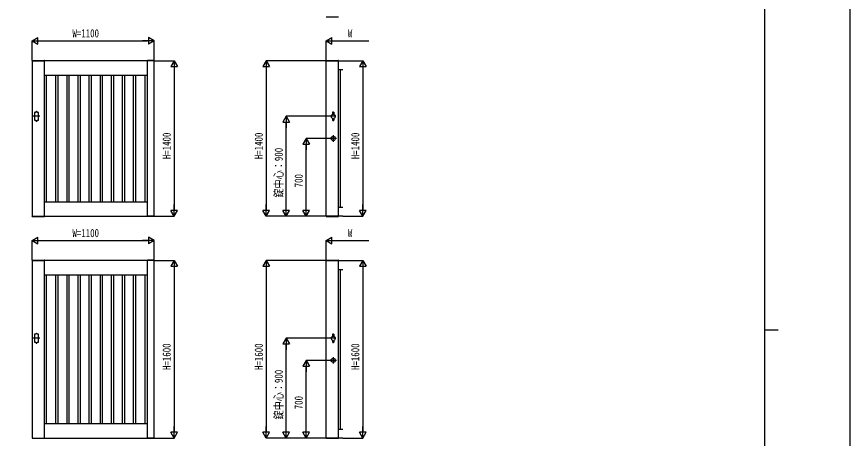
# Model space of a CAD drawing. Units: millimetres, scale not verified. Extents: x -10512 to 10512, y -7425 to 7425.
# Drawn here: x 2998 to 10512, y -665 to 3135 of the extents above; entities that cross this region are included whole.
import ezdxf
from ezdxf.enums import TextEntityAlignment as Align

# ---------------------------------------------------------------- set-up
doc = ezdxf.new("R2010")
doc.units = ezdxf.units.MM
doc.header["$LTSCALE"] = 30
for name, color, linetype in [('0-0_0', 7, 'Continuous'), ('0-2_YKK_11', 7, 'Continuous'), ('0-3_YKK_A1', 4, 'Continuous'), ('0-4_YKK_D', 6, 'Continuous'), ('0-5_YKK_ZWAK', 7, 'Continuous')]:
    doc.layers.add(name, color=color, linetype=linetype)
doc.styles.add('ＭＳ ゴシック', font='')
doc.styles.get('ＭＳ ゴシック').set_extended_font_data('MS Gothic')

msp = doc.modelspace()

# ---------------------------------------------------------------- linework, layer by layer
at = {"layer": '0-0_0'}
for p, q in [((5897.55, 2657.5), (5937.55, 2657.5)), ((5917.55, 1417.5), (5917.55, 2657.5)), ((3247.55, 2607.5), (4177.55, 2607.5)), ((3267.55, 1467.5), (3267.55, 2607.5)), ((3352.55, 1467.5), (3352.55, 2607.5)), ((3372.55, 1467.5), (3372.55, 2607.5)), ((3452.55, 1467.5), (3452.55, 2607.5)), ((3472.55, 1467.5), (3472.55, 2607.5)), ((3552.55, 1467.5), (3552.55, 2607.5)), ((3572.55, 1467.5), (3572.55, 2607.5)), ((3652.55, 1467.5), (3652.55, 2607.5)), ((3672.55, 1467.5), (3672.55, 2607.5)), ((3752.55, 1467.5), (3752.55, 2607.5)), ((3772.55, 1467.5), (3772.55, 2607.5)), ((3852.55, 1467.5), (3852.55, 2607.5)), ((3872.55, 1467.5), (3872.55, 2607.5)), ((3952.55, 1467.5), (3952.55, 2607.5)), ((3972.55, 1467.5), (3972.55, 2607.5)), ((4052.55, 1467.5), (4052.55, 2607.5)), ((4072.55, 1467.5), (4072.55, 2607.5)), ((4157.55, 1467.5), (4157.55, 2607.5)), ((3247.55, 1467.5), (4177.55, 1467.5)), ((5897.55, 1417.5), (5937.55, 1417.5)), ((5897.55, 857.5), (5937.55, 857.5)), ((5917.55, -582.5), (5917.55, 857.5)), ((3247.55, 807.5), (4177.55, 807.5)), ((3267.55, -532.5), (3267.55, 807.5)), ((3352.55, -532.5), (3352.55, 807.5)), ((3372.55, -532.5), (3372.55, 807.5)), ((3452.55, -532.5), (3452.55, 807.5)), ((3472.55, -532.5), (3472.55, 807.5)), ((3552.55, -532.5), (3552.55, 807.5)), ((3572.55, -532.5), (3572.55, 807.5)), ((3652.55, -532.5), (3652.55, 807.5)), ((3672.55, -532.5), (3672.55, 807.5)), ((3752.55, -532.5), (3752.55, 807.5)), ((3772.55, -532.5), (3772.55, 807.5)), ((3852.55, -532.5), (3852.55, 807.5)), ((3872.55, -532.5), (3872.55, 807.5)), ((3952.55, -532.5), (3952.55, 807.5)), ((3972.55, -532.5), (3972.55, 807.5)), ((4052.55, -532.5), (4052.55, 807.5)), ((4072.55, -532.5), (4072.55, 807.5)), ((4157.55, -532.5), (4157.55, 807.5)), ((3247.55, -532.5), (4177.55, -532.5)), ((5897.55, -582.5), (5937.55, -582.5))]:
    msp.add_line(p, q, dxfattribs=at)
at = {"layer": '0-2_YKK_11'}
for p, q in [((3247.55, 1337.5), (3247.55, 2737.5)), ((4177.55, 1337.5), (4177.55, 2737.5)), ((5897.55, 1337.5), (5897.55, 2737.5)), ((3247.55, -662.5), (3247.55, 937.5)), ((4177.55, -662.5), (4177.55, 937.5)), ((5897.55, -662.5), (5897.55, 937.5))]:
    msp.add_line(p, q, dxfattribs=at)
for points in [[(3137.55, 2737.5), (3137.55, 1337.5), (4237.55, 1337.5), (4237.55, 2737.5)], [(3137.55, 937.5), (3137.55, -662.5), (4237.55, -662.5), (4237.55, 937.5)]]:
    msp.add_lwpolyline(points, close=True, dxfattribs=at)
for points in [[(5937.55, 1337.5), (5787.55, 1337.5), (5787.55, 2737.5), (5937.55, 2737.5)], [(5937.55, -662.5), (5787.55, -662.5), (5787.55, 937.5), (5937.55, 937.5)]]:
    msp.add_lwpolyline(points, dxfattribs=at)
at = {"layer": '0-3_YKK_A1'}
for p, q in [((5788.18, 3134), (5896.92, 3134)), ((3137.18, 2740.05), (3137.05, 2737.5)), ((3137.05, 2737.5), (3248.05, 2737.5)), ((3138.18, 2741), (3246.92, 2741)), ((3247.91, 2740.05), (3248.05, 2737.5)), ((4177.18, 2740.05), (4177.05, 2737.5)), ((4238.05, 2737.5), (4177.05, 2737.5)), ((4236.92, 2741), (4178.18, 2741)), ((4237.91, 2740.05), (4238.05, 2737.5)), ((5787.18, 2740.05), (5787.05, 2737.5)), ((5787.05, 2737.5), (5898.05, 2737.5)), ((5788.18, 2741), (5896.92, 2741)), ((5897.91, 2740.05), (5898.05, 2737.5)), ((3171.55, 2272.5), (3171.55, 2277.5)), ((3181.55, 2272.5), (3181.55, 2277.5)), ((5846.3, 2273), (5846.3, 2249.5)), ((5848.3, 2275), (5854.8, 2275)), ((5856.8, 2273), (5856.8, 2249.5)), ((3208.05, 2237.5), (3145.05, 2237.5)), ((3171.55, 2202.5), (3171.55, 2197.5)), ((3181.55, 2202.5), (3181.55, 2197.5)), ((5873.55, 2237.5), (5829.54, 2237.5)), ((5834.05, 2244.5), (5834.05, 2230.5)), ((5839.05, 2249.5), (5846.3, 2249.5)), ((5846.3, 2216.66), (5846.3, 2202)), ((5848.3, 2200), (5854.8, 2200)), ((5856.8, 2249.5), (5864.05, 2249.5)), ((5856.8, 2216.66), (5856.8, 2202)), ((5869.05, 2244.5), (5869.05, 2230.5)), ((5880.55, 2037.5), (5822.55, 2037.5)), ((5851.55, 2066.5), (5851.55, 2008.5)), ((3137.05, 1337.5), (3248.05, 1337.5)), ((3137.18, 1334.95), (3137.05, 1337.5)), ((3138.18, 1334), (3246.92, 1334)), ((3247.91, 1334.95), (3248.05, 1337.5)), ((4238.05, 1337.5), (4177.05, 1337.5)), ((4177.18, 1334.95), (4177.05, 1337.5)), ((4236.92, 1334), (4178.18, 1334)), ((4237.91, 1334.95), (4238.05, 1337.5)), ((5787.05, 1337.5), (5898.05, 1337.5)), ((5787.18, 1334.95), (5787.05, 1337.5)), ((5788.18, 1334), (5896.92, 1334)), ((5897.91, 1334.95), (5898.05, 1337.5)), ((3137.18, 940.05), (3137.05, 937.5)), ((3137.05, 937.5), (3248.05, 937.5)), ((3138.18, 941), (3246.92, 941)), ((3247.91, 940.05), (3248.05, 937.5)), ((4177.18, 940.05), (4177.05, 937.5)), ((4238.05, 937.5), (4177.05, 937.5)), ((4236.92, 941), (4178.18, 941)), ((4237.91, 940.05), (4238.05, 937.5)), ((5787.18, 940.05), (5787.05, 937.5)), ((5787.05, 937.5), (5898.05, 937.5)), ((5788.18, 941), (5896.92, 941)), ((5897.91, 940.05), (5898.05, 937.5)), ((3208.05, 237.5), (3145.05, 237.5)), ((3171.55, 272.5), (3171.55, 277.5)), ((3181.55, 272.5), (3181.55, 277.5)), ((5873.55, 237.5), (5829.54, 237.5)), ((5834.05, 244.5), (5834.05, 230.5)), ((5839.05, 249.5), (5846.3, 249.5)), ((5846.3, 273), (5846.3, 249.5)), ((5848.3, 275), (5854.8, 275)), ((5856.8, 273), (5856.8, 249.5)), ((5856.8, 249.5), (5864.05, 249.5)), ((5869.05, 244.5), (5869.05, 230.5)), ((3171.55, 202.5), (3171.55, 197.5)), ((3181.55, 202.5), (3181.55, 197.5)), ((5846.3, 216.66), (5846.3, 202)), ((5848.3, 200), (5854.8, 200)), ((5856.8, 216.66), (5856.8, 202)), ((5880.55, 37.5), (5822.55, 37.5)), ((5851.55, 66.5), (5851.55, 8.5)), ((3137.05, -662.5), (3248.05, -662.5)), ((3137.18, -665.05), (3137.05, -662.5)), ((3247.91, -665.05), (3248.05, -662.5)), ((4238.05, -662.5), (4177.05, -662.5)), ((4177.18, -665.05), (4177.05, -662.5)), ((4237.91, -665.05), (4238.05, -662.5)), ((5787.05, -662.5), (5898.05, -662.5)), ((5787.18, -665.05), (5787.05, -662.5)), ((5897.91, -665.05), (5898.05, -662.5))]:
    msp.add_line(p, q, dxfattribs=at)
for points in [[(3171.55, 2272.5), (3157.55, 2272.5), (3157.55, 2202.5), (3171.55, 2202.5)], [(3181.55, 2202.5), (3195.55, 2202.5), (3195.55, 2272.5), (3181.55, 2272.5)], [(3171.55, 272.5), (3157.55, 272.5), (3157.55, 202.5), (3171.55, 202.5)], [(3181.55, 202.5), (3195.55, 202.5), (3195.55, 272.5), (3181.55, 272.5)]]:
    msp.add_lwpolyline(points, dxfattribs=at)
for centre in [(5851.55, 2037.5), (5851.55, 37.5)]:
    msp.add_circle(centre, 19, dxfattribs=at)
for centre, radius, start, end in [((5788.18, 3135), 1, 183, 270), ((5896.92, 3135), 1, 270, 357), ((3138.18, 2740), 1, 90, 177), ((3246.92, 2740), 1, 3, 90), ((4178.18, 2740), 1, 90, 177), ((4236.92, 2740), 1, 3, 90), ((5788.18, 2740), 1, 90, 177), ((5896.92, 2740), 1, 3, 90), ((3176.55, 2277.5), 5, 0, 180), ((5848.3, 2273), 2, 90, 180), ((5854.8, 2273), 2, 0, 90), ((3176.55, 2197.5), 5, 180, 0), ((5839.05, 2244.5), 5, 90, 180), ((5839.05, 2230.5), 5, 180, 270), ((5851.55, 2227.94), 12.5, 191.55262, 245.16541), ((5848.3, 2202), 2, 180, 270), ((5854.8, 2202), 2, 270, 0), ((5851.55, 2228), 12.5, 294.83459, 348.44738), ((5851.55, 2227.94), 12.5, 294.83459, 348.44738), ((5864.05, 2244.5), 5, 0, 90), ((5864.05, 2230.5), 5, 270, 0), ((3138.18, 1335), 1, 183, 270), ((3246.92, 1335), 1, 270, 357), ((4178.18, 1335), 1, 183, 270), ((4236.92, 1335), 1, 270, 357), ((5788.18, 1335), 1, 183, 270), ((5896.92, 1335), 1, 270, 357), ((3138.18, 940), 1, 90, 177), ((3246.92, 940), 1, 3, 90), ((4178.18, 940), 1, 90, 177), ((4236.92, 940), 1, 3, 90), ((5788.18, 940), 1, 90, 177), ((5896.92, 940), 1, 3, 90), ((3176.55, 277.5), 5, 0, 180), ((5839.05, 244.5), 5, 90, 180), ((5839.05, 230.5), 5, 180, 270), ((5851.55, 227.94), 12.5, 191.55262, 245.16541), ((5848.3, 273), 2, 90, 180), ((5854.8, 273), 2, 0, 90), ((5851.55, 228), 12.5, 294.83459, 348.44738), ((5851.55, 227.94), 12.5, 294.83459, 348.44738), ((5864.05, 244.5), 5, 0, 90), ((5864.05, 230.5), 5, 270, 0), ((3176.55, 197.5), 5, 180, 0), ((5848.3, 202), 2, 180, 270), ((5854.8, 202), 2, 270, 0)]:
    msp.add_arc(centre, radius, start, end, dxfattribs=at)
at = {"layer": '0-4_YKK_D'}
for p, q in [((3137.55, 2917.5), (3189.51, 2947.5)), ((3189.51, 2887.5), (3189.51, 2947.5)), ((4237.55, 2917.5), (4185.59, 2947.5)), ((4185.59, 2947.5), (4185.59, 2887.5)), ((5787.55, 2917.5), (5839.51, 2947.5)), ((5839.51, 2887.5), (5839.51, 2947.5)), ((3137.55, 2739.5), (3137.55, 2918.5)), ((3137.55, 2917.5), (3189.51, 2887.5)), ((3137.55, 2917.5), (3241.47, 2917.5)), ((3197.55, 2917.5), (4177.55, 2917.5)), ((4237.55, 2917.5), (4133.62, 2917.5)), ((4237.55, 2917.5), (4185.59, 2887.5)), ((4237.55, 2739.5), (4237.55, 2918.5)), ((5787.55, 2739.5), (5787.55, 2918.5)), ((5787.55, 2917.5), (5839.51, 2887.5)), ((5787.55, 2917.5), (5891.47, 2917.5)), ((5847.55, 2917.5), (6172.78, 2917.5)), ((4239.55, 2737.5), (4418.55, 2737.5)), ((4417.55, 2737.5), (4387.55, 2685.54)), ((4417.55, 2737.5), (4447.55, 2685.54)), ((4417.55, 2737.5), (4417.55, 2633.58)), ((5247.55, 2737.5), (5217.55, 2685.54)), ((5785.55, 2737.5), (5246.55, 2737.5)), ((5247.55, 2737.5), (5277.55, 2685.54)), ((5247.55, 2737.5), (5247.55, 2633.58)), ((5939.55, 2737.5), (6118.55, 2737.5)), ((6117.55, 2737.5), (6087.55, 2685.54)), ((6117.55, 2737.5), (6147.55, 2685.54)), ((6117.55, 2737.5), (6117.55, 2633.58)), ((4387.55, 2685.54), (4447.55, 2685.54)), ((4417.55, 2677.5), (4417.55, 1397.5)), ((5217.55, 2685.54), (5277.55, 2685.54)), ((5247.55, 2677.5), (5247.55, 1397.5)), ((6087.55, 2685.54), (6147.55, 2685.54)), ((6117.55, 2677.5), (6117.55, 1397.5)), ((5427.55, 2237.5), (5397.55, 2185.54)), ((5397.55, 2185.54), (5457.55, 2185.54)), ((5827.54, 2237.5), (5426.55, 2237.5)), ((5427.55, 2237.5), (5457.55, 2185.54)), ((5427.55, 2237.5), (5427.55, 2133.58)), ((5427.55, 1397.5), (5427.55, 2177.5)), ((5607.55, 2037.5), (5577.55, 1985.54)), ((5820.55, 2037.5), (5606.55, 2037.5)), ((5607.55, 2037.5), (5637.55, 1985.54)), ((5607.55, 2037.5), (5607.55, 1933.58)), ((5577.55, 1985.54), (5637.55, 1985.54)), ((5607.55, 1397.5), (5607.55, 1977.5)), ((4417.55, 1337.5), (4417.55, 1441.42)), ((5247.55, 1337.5), (5247.55, 1441.42)), ((5427.55, 1337.5), (5427.55, 1441.42)), ((5607.55, 1337.5), (5607.55, 1441.42)), ((6117.55, 1337.5), (6117.55, 1441.42)), ((4417.55, 1337.5), (4387.55, 1389.46)), ((4447.55, 1389.46), (4387.55, 1389.46)), ((4417.55, 1337.5), (4447.55, 1389.46)), ((5247.55, 1337.5), (5217.55, 1389.46)), ((5277.55, 1389.46), (5217.55, 1389.46)), ((5247.55, 1337.5), (5277.55, 1389.46)), ((5427.55, 1337.5), (5397.55, 1389.46)), ((5457.55, 1389.46), (5397.55, 1389.46)), ((5427.55, 1337.5), (5457.55, 1389.46)), ((5607.55, 1337.5), (5577.55, 1389.46)), ((5637.55, 1389.46), (5577.55, 1389.46)), ((5607.55, 1337.5), (5637.55, 1389.46)), ((6117.55, 1337.5), (6087.55, 1389.46)), ((6147.55, 1389.46), (6087.55, 1389.46)), ((6117.55, 1337.5), (6147.55, 1389.46)), ((4239.55, 1337.5), (4418.55, 1337.5)), ((5785.55, 1337.5), (5246.55, 1337.5)), ((5785.55, 1337.5), (5426.55, 1337.5)), ((5785.55, 1337.5), (5606.55, 1337.5)), ((5939.55, 1337.5), (6118.55, 1337.5)), ((3137.55, 1117.5), (3189.51, 1147.5)), ((3189.51, 1087.5), (3189.51, 1147.5)), ((4237.55, 1117.5), (4185.59, 1147.5)), ((4185.59, 1147.5), (4185.59, 1087.5)), ((5787.55, 1117.5), (5839.51, 1147.5)), ((5839.51, 1087.5), (5839.51, 1147.5)), ((3137.55, 939.5), (3137.55, 1118.5)), ((3137.55, 1117.5), (3189.51, 1087.5)), ((3137.55, 1117.5), (3241.47, 1117.5)), ((3197.55, 1117.5), (4177.55, 1117.5)), ((4237.55, 1117.5), (4133.62, 1117.5)), ((4237.55, 1117.5), (4185.59, 1087.5)), ((4237.55, 939.5), (4237.55, 1118.5)), ((5787.55, 939.5), (5787.55, 1118.5)), ((5787.55, 1117.5), (5839.51, 1087.5)), ((5787.55, 1117.5), (5891.47, 1117.5)), ((5847.55, 1117.5), (6172.78, 1117.5)), ((4239.55, 937.5), (4418.55, 937.5)), ((4417.55, 937.5), (4387.55, 885.54)), ((4417.55, 937.5), (4447.55, 885.54)), ((4417.55, 937.5), (4417.55, 833.58)), ((5247.55, 937.5), (5217.55, 885.54)), ((5785.55, 937.5), (5246.55, 937.5)), ((5247.55, 937.5), (5277.55, 885.54)), ((5247.55, 937.5), (5247.55, 833.58)), ((5939.55, 937.5), (6118.55, 937.5)), ((6117.55, 937.5), (6087.55, 885.54)), ((6117.55, 937.5), (6147.55, 885.54)), ((6117.55, 937.5), (6117.55, 833.58)), ((4387.55, 885.54), (4447.55, 885.54)), ((4417.55, 877.5), (4417.55, -602.5)), ((5217.55, 885.54), (5277.55, 885.54)), ((5247.55, 877.5), (5247.55, -602.5)), ((6087.55, 885.54), (6147.55, 885.54)), ((6117.55, 877.5), (6117.55, -602.5)), ((5427.55, 237.5), (5397.55, 185.54)), ((5827.54, 237.5), (5426.55, 237.5)), ((5427.55, 237.5), (5457.55, 185.54)), ((5427.55, 237.5), (5427.55, 133.58)), ((5397.55, 185.54), (5457.55, 185.54)), ((5427.55, -602.5), (5427.55, 177.5)), ((5607.55, 37.5), (5577.55, -14.46)), ((5820.55, 37.5), (5606.55, 37.5)), ((5607.55, 37.5), (5637.55, -14.46)), ((5607.55, 37.5), (5607.55, -66.42)), ((5577.55, -14.46), (5637.55, -14.46)), ((5607.55, -602.5), (5607.55, -22.5)), ((4417.55, -662.5), (4417.55, -558.58)), ((5247.55, -662.5), (5247.55, -558.58)), ((5427.55, -662.5), (5427.55, -558.58)), ((5607.55, -662.5), (5607.55, -558.58)), ((6117.55, -662.5), (6117.55, -558.58)), ((4239.55, -662.5), (4418.55, -662.5)), ((4417.55, -662.5), (4387.55, -610.54)), ((4447.55, -610.54), (4387.55, -610.54)), ((4417.55, -662.5), (4447.55, -610.54)), ((5247.55, -662.5), (5217.55, -610.54)), ((5277.55, -610.54), (5217.55, -610.54)), ((5785.55, -662.5), (5246.55, -662.5)), ((5247.55, -662.5), (5277.55, -610.54)), ((5427.55, -662.5), (5397.55, -610.54)), ((5457.55, -610.54), (5397.55, -610.54)), ((5785.55, -662.5), (5426.55, -662.5)), ((5427.55, -662.5), (5457.55, -610.54)), ((5607.55, -662.5), (5577.55, -610.54)), ((5637.55, -610.54), (5577.55, -610.54)), ((5785.55, -662.5), (5606.55, -662.5)), ((5607.55, -662.5), (5637.55, -610.54)), ((5939.55, -662.5), (6118.55, -662.5)), ((6117.55, -662.5), (6087.55, -610.54)), ((6147.55, -610.54), (6087.55, -610.54)), ((6117.55, -662.5), (6147.55, -610.54))]:
    msp.add_line(p, q, dxfattribs=at)
at = {"layer": '0-5_YKK_ZWAK'}
for p, q in [((9737.55, 6937.5), (9737.55, -6312.5)), ((9737.55, 312.5), (9862.55, 312.5))]:
    msp.add_line(p, q, dxfattribs=at)
msp.add_lwpolyline([(-10512.5, -7425), (10512.5, -7425), (10512.5, 7425), (-10512.5, 7425)], close=True, dxfattribs=at)

# ---------------------------------------------------------------- texts
at = {"layer": '0-4_YKK_D', "style": 'ＭＳ ゴシック', "width": 0.8}
for s, p in [('W=1100', (3500.88, 2926.5)), ('W', (5983.5, 2926.5)), ('W=1100', (3500.88, 1126.5)), ('W', (5983.5, 1126.5))]:
    msp.add_text(s, height=73.31, dxfattribs=at).set_placement(p, align=Align.BOTTOM_LEFT)
for s, p in [('H=1400', (4408.55, 1850.83)), ('H=1400', (5238.55, 1850.83)), ('H=1400', (6108.55, 1850.83)), ('錠中心：900', (5418.55, 1504.83)), ('700', (5598.55, 1596.83)), ('H=1600', (4408.55, -49.17)), ('H=1600', (5238.55, -49.17)), ('H=1600', (6108.55, -49.17)), ('錠中心：900', (5418.55, -495.17)), ('700', (5598.55, -403.17))]:
    msp.add_text(s, height=73.31, rotation=90, dxfattribs=at).set_placement(p, align=Align.BOTTOM_LEFT)

doc.saveas('drawing.dxf')
